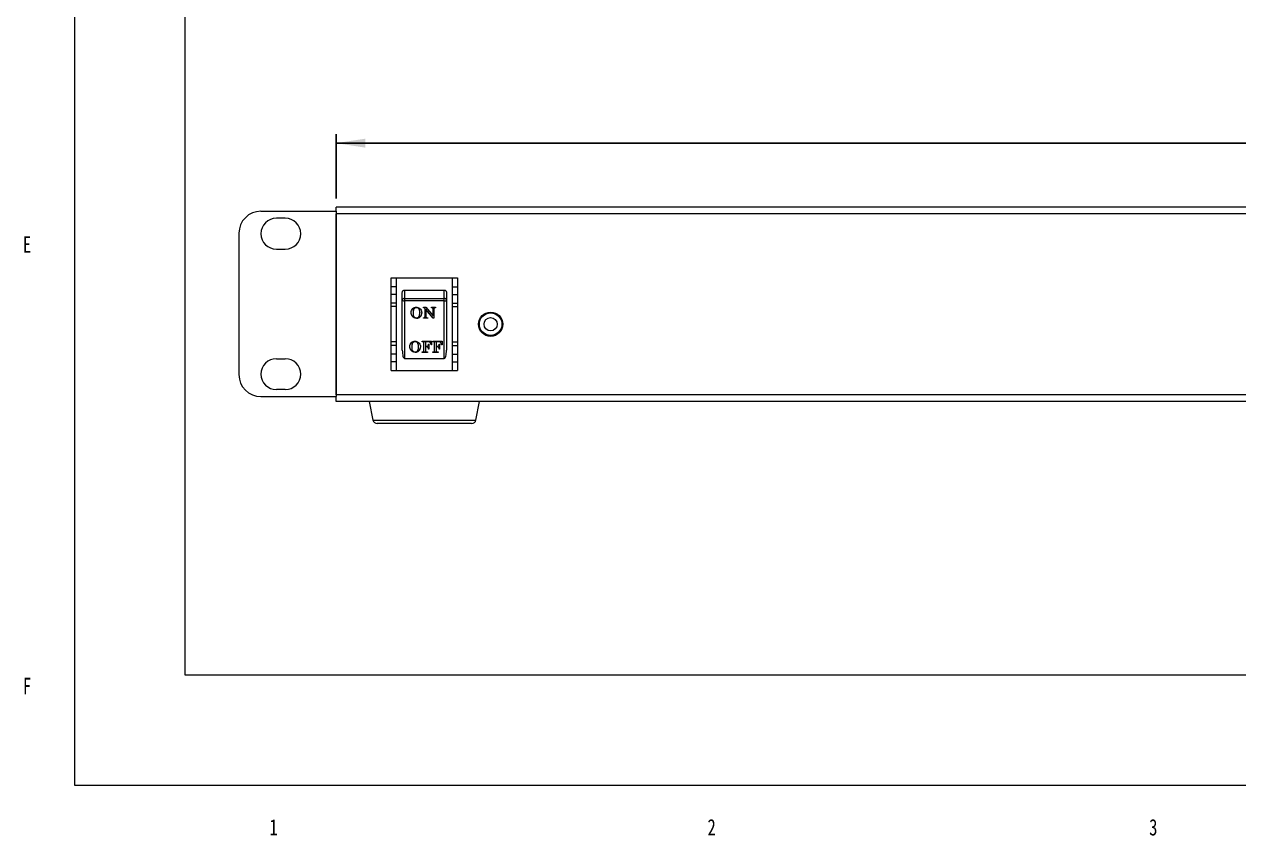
# Model space of a CAD drawing. Header units: millimetres. Extents: x 7 to 1038, y 7 to 730.
# Drawn here: x 6.8 to 144.3, y 6.8 to 98.7 of the extents above; entities that cross this region are included whole.
import ezdxf

# ---------------------------------------------------------------- set-up
doc = ezdxf.new("R2010")
doc.units = ezdxf.units.MM
doc.layers.add('DIM', color=5, linetype='Continuous')
doc.styles.add('SLDTEXTSTYLE0', font='TXT', dxfattribs={"width": 0.75})
doc.dimstyles.new('SLDDIMSTYLE0', dxfattribs={"dimtxt": 3.5, "dimasz": 3.302, "dimexe": 0, "dimexo": 0.0625, "dimgap": 0.875, "dimtad": 1, "dimlfac": 2, "dimrnd": 1e-09, "dimzin": 12, "dimdsep": 46, "dimtxsty": 'SLDTEXTSTYLE0', "dimsah": 1, "dimcen": 0.09, "dimadec": 0, "dimazin": 3, "dimtfac": 1, "dimtofl": 0, "dimtmove": 0, "dimatfit": 3, "dimfxl": 1, "dimfrac": 2, "dimtolj": 1, "dimtzin": 12, "dimarcsym": 0})

# ---------------------------------------------------------------- blocks, each defined once
blk = doc.blocks.new('_D')
at = {"layer": 'DIM'}
for p, q in [((42.12, 78.96), (42.12, 86.22)), ((262.12, 78.21), (262.12, 86.22)), ((262.12, 85.22), (42.12, 85.22))]:
    blk.add_line(p, q, dxfattribs=at)
for points in [[(42.12, 85.22), (45.43, 84.71), (45.43, 85.72)], [(262.12, 85.22), (258.82, 85.72), (258.82, 84.71)]]:
    blk.add_solid(points, dxfattribs=at)
at = {"layer": 'DIM', "insert": (172.88, 89.73), "char_height": 3.5, "attachment_point": 1, "style": 'SLDTEXTSTYLE0'}
blk.add_mtext('440', dxfattribs=at)

msp = doc.modelspace()

# ---------------------------------------------------------------- linework, layer by layer
at = {"color": 7, "linetype": 'Continuous', "lineweight": 0}
for p, q in [((12.5, 730), (12.5, 12.5)), ((25, 717.5), (25, 25)), ((25, 25), (1025, 25)), ((12.5, 12.5), (1037.5, 12.5))]:
    msp.add_line(p, q, dxfattribs=at)
at = {"color": 7, "linetype": 'Continuous', "lineweight": 15}
for p, q in [((33.6238, 77.5073), (42.1238, 77.5073)), ((262.1238, 77.9573), (42.1238, 77.9573)), ((42.1238, 77.5073), (42.1238, 77.9573)), ((42.1238, 77.5073), (42.1238, 56.5073)), ((42.1238, 56.7073), (42.1238, 77.2073)), ((262.1238, 77.2073), (42.1238, 77.2073)), ((36.3738, 76.7073), (35.3738, 76.7073)), ((31.1238, 75.0073), (31.1238, 59.0073)), ((35.3738, 73.2073), (36.3738, 73.2073)), ((48.3738, 69.9573), (48.9738, 69.9573)), ((48.3738, 68.947), (48.3738, 69.9573)), ((48.9738, 68.947), (48.3738, 68.947)), ((48.3738, 68.081), (48.3738, 68.947)), ((48.9738, 68.947), (48.9738, 69.9573)), ((48.9738, 69.9573), (55.2738, 69.9573)), ((48.9738, 68.081), (48.9738, 68.947)), ((55.2738, 69.9573), (55.8738, 69.9573)), ((55.2738, 69.9573), (55.2738, 68.947)), ((55.2738, 68.947), (55.8738, 68.947)), ((55.2738, 68.947), (55.2738, 68.081)), ((55.8738, 69.9573), (55.8738, 68.947)), ((55.8738, 68.947), (55.8738, 68.081)), ((48.9738, 68.081), (48.3738, 68.081)), ((48.3738, 67.1053), (48.3738, 68.081)), ((48.9738, 67.1053), (48.9738, 68.081)), ((49.6238, 67.4385), (49.6238, 68.3215)), ((49.6238, 61.771), (49.6238, 67.4385)), ((49.8738, 68.5803), (49.8738, 67.6206)), ((49.8738, 68.5803), (54.3738, 68.5803)), ((49.8738, 67.6206), (49.8738, 67.3718)), ((49.8738, 67.6206), (54.3738, 67.6206)), ((54.3738, 67.3718), (49.8738, 67.3718)), ((49.8738, 67.3718), (49.8738, 60.8344)), ((54.3738, 67.6206), (54.3738, 68.5803)), ((54.3738, 67.3718), (54.3738, 67.6206)), ((54.3738, 60.8344), (54.3738, 67.3718)), ((54.6238, 68.3215), (54.6238, 67.4385)), ((54.6238, 67.4385), (54.6238, 61.771)), ((55.2738, 68.081), (55.8738, 68.081)), ((55.2738, 68.081), (55.2738, 67.1053)), ((55.8738, 68.081), (55.8738, 67.1053)), ((48.9738, 67.1053), (48.3738, 67.1053)), ((48.3738, 66.7056), (48.3738, 67.1053)), ((48.9738, 66.7056), (48.3738, 66.7056)), ((48.3738, 62.7091), (48.3738, 66.7056)), ((48.9738, 66.7056), (48.9738, 67.1053)), ((48.9738, 62.7091), (48.9738, 66.7056)), ((50.8398, 66.0352), (50.8398, 66.0085)), ((51.225, 66.6078), (51.225, 66.5811)), ((51.605, 66.0194), (51.605, 65.9928)), ((52.0042, 66.6292), (52.306, 66.6292)), ((52.0042, 66.5651), (52.0042, 66.6292)), ((52.063, 66.5918), (52.0042, 66.5918)), ((52.063, 66.5651), (52.0042, 66.5651)), ((52.063, 66.5918), (52.063, 66.5651)), ((52.1284, 66.58), (52.1284, 66.5533)), ((52.1864, 66.5239), (52.1864, 66.4972)), ((52.2038, 66.5026), (52.1864, 66.5239)), ((52.2038, 66.4759), (52.1864, 66.4972)), ((52.2038, 66.5026), (52.2038, 66.4759)), ((52.2038, 65.6356), (52.2038, 66.4759)), ((52.2704, 66.422), (52.2704, 66.3953)), ((53.1114, 65.4055), (52.2704, 66.422)), ((52.2704, 66.3953), (52.2704, 65.6461)), ((53.1114, 65.3788), (52.2704, 66.3953)), ((52.306, 66.6292), (53.1187, 65.6469)), ((52.9357, 66.6292), (53.3682, 66.6292)), ((52.9357, 66.5651), (52.9357, 66.6292)), ((53.0696, 66.5427), (53.0696, 66.516)), ((53.1187, 66.3839), (53.1187, 66.3572)), ((53.1187, 65.6469), (53.1187, 66.3572)), ((53.1852, 66.3984), (53.1852, 66.3717)), ((53.1852, 66.3717), (53.1852, 65.3788)), ((53.3682, 66.6292), (53.3682, 66.5651)), ((55.2738, 67.1053), (55.8738, 67.1053)), ((55.2738, 67.1053), (55.2738, 66.7056)), ((55.2738, 66.7056), (55.8738, 66.7056)), ((55.2738, 66.7056), (55.2738, 62.7091)), ((55.8738, 67.1053), (55.8738, 66.7056)), ((55.8738, 66.7056), (55.8738, 62.7091)), ((51.2162, 65.3895), (51.2162, 65.3628)), ((52.0042, 65.3788), (52.0042, 65.443)), ((52.5032, 65.4055), (52.0042, 65.4055)), ((52.5032, 65.3788), (52.0042, 65.3788)), ((52.5032, 65.443), (52.5032, 65.3788)), ((53.1114, 65.4055), (53.1114, 65.3788)), ((53.1852, 65.4055), (53.1114, 65.4055)), ((53.1852, 65.3788), (53.1114, 65.3788)), ((48.9738, 62.7091), (48.3738, 62.7091)), ((48.3738, 62.3094), (48.3738, 62.7091)), ((48.9738, 62.3094), (48.3738, 62.3094)), ((48.3738, 61.3337), (48.3738, 62.3094)), ((48.9738, 62.3094), (48.9738, 62.7091)), ((48.9738, 61.3337), (48.9738, 62.3094)), ((50.6908, 62.1823), (50.6908, 62.1556)), ((51.0772, 62.7566), (51.0772, 62.73)), ((51.4583, 62.1665), (51.4583, 62.1398)), ((51.8755, 62.7782), (52.9266, 62.7782)), ((51.8755, 62.7139), (51.8755, 62.7782)), ((51.998, 62.7406), (51.8755, 62.7406)), ((51.998, 62.7139), (51.8755, 62.7139)), ((51.998, 62.7406), (51.998, 62.7139)), ((52.0757, 62.678), (52.0757, 62.6513)), ((52.0757, 61.6551), (52.0757, 62.6513)), ((52.2592, 62.6858), (52.2592, 62.6591)), ((52.2592, 62.6591), (52.2592, 62.2154)), ((52.2592, 62.2154), (52.3758, 62.2154)), ((52.3758, 62.1778), (52.2592, 62.1778)), ((52.2592, 62.1778), (52.2592, 62.1511)), ((52.2592, 62.1511), (52.2592, 61.6664)), ((52.3758, 62.1511), (52.2592, 62.1511)), ((52.3179, 62.7406), (52.3179, 62.7139)), ((52.5259, 62.7406), (52.3179, 62.7406)), ((52.5259, 62.7139), (52.3179, 62.7139)), ((52.3758, 62.1778), (52.3758, 62.1511)), ((52.5259, 62.7406), (52.5259, 62.7139)), ((52.5929, 62.4566), (52.643, 62.4566)), ((52.643, 61.9205), (52.5929, 61.9205)), ((52.5929, 61.9205), (52.5929, 61.8938)), ((52.643, 61.8938), (52.5929, 61.8938)), ((52.643, 62.4566), (52.643, 61.8938)), ((52.7634, 62.6652), (52.7634, 62.6385)), ((52.8766, 62.3868), (52.8766, 62.3601)), ((52.9423, 62.3868), (52.8766, 62.3868)), ((52.9433, 62.3601), (52.8766, 62.3601)), ((52.9266, 62.7782), (52.9433, 62.3601)), ((53.0768, 62.7782), (54.128, 62.7782)), ((53.0768, 62.7139), (53.0768, 62.7782)), ((53.1993, 62.7406), (53.0768, 62.7406)), ((53.1993, 62.7139), (53.0768, 62.7139)), ((53.1993, 62.7406), (53.1993, 62.7139)), ((53.277, 62.678), (53.277, 62.6513)), ((53.277, 61.6551), (53.277, 62.6513)), ((53.4606, 62.6858), (53.4606, 62.6591)), ((53.4606, 62.6591), (53.4606, 62.2154)), ((53.4606, 62.2154), (53.5771, 62.2154)), ((53.5771, 62.1778), (53.4606, 62.1778)), ((53.4606, 62.1778), (53.4606, 62.1511)), ((53.4606, 62.1511), (53.4606, 61.6664)), ((53.5771, 62.1511), (53.4606, 62.1511)), ((53.5192, 62.7406), (53.5192, 62.7139)), ((53.7273, 62.7406), (53.5192, 62.7406)), ((53.7273, 62.7139), (53.5192, 62.7139)), ((53.5771, 62.1778), (53.5771, 62.1511)), ((53.7273, 62.7406), (53.7273, 62.7139)), ((53.7943, 62.4566), (53.8443, 62.4566)), ((53.8443, 61.9205), (53.7943, 61.9205)), ((53.7943, 61.9205), (53.7943, 61.8938)), ((53.8443, 61.8938), (53.7943, 61.8938)), ((53.8443, 62.4566), (53.8443, 61.8938)), ((53.9648, 62.6652), (53.9648, 62.6385)), ((54.0779, 62.3868), (54.0779, 62.3601)), ((54.1436, 62.3868), (54.0779, 62.3868)), ((54.1447, 62.3601), (54.0779, 62.3601)), ((54.128, 62.7782), (54.1447, 62.3601)), ((55.2738, 62.7091), (55.8738, 62.7091)), ((55.2738, 62.7091), (55.2738, 62.3094)), ((55.2738, 62.3094), (55.8738, 62.3094)), ((55.2738, 62.3094), (55.2738, 61.3337)), ((55.8738, 62.7091), (55.8738, 62.3094)), ((55.8738, 62.3094), (55.8738, 61.3337)), ((35.3738, 60.8073), (36.3738, 60.8073)), ((48.9738, 61.3337), (48.3738, 61.3337)), ((48.3738, 60.4677), (48.3738, 61.3337)), ((48.9738, 60.4677), (48.9738, 61.3337)), ((49.8738, 60.8344), (54.3738, 60.8344)), ((51.0683, 61.5346), (51.0683, 61.5079)), ((51.8755, 61.5883), (52.004, 61.5883)), ((51.8755, 61.524), (51.8755, 61.5883)), ((52.4928, 61.5506), (51.8755, 61.5506)), ((52.4928, 61.524), (51.8755, 61.524)), ((52.3549, 61.5883), (52.4928, 61.5883)), ((52.4928, 61.5883), (52.4928, 61.524)), ((53.0768, 61.5883), (53.2053, 61.5883)), ((53.0768, 61.524), (53.0768, 61.5883)), ((53.6942, 61.5506), (53.0768, 61.5506)), ((53.6942, 61.524), (53.0768, 61.524)), ((53.5562, 61.5883), (53.6942, 61.5883)), ((53.6942, 61.5883), (53.6942, 61.524)), ((55.2738, 61.3337), (55.8738, 61.3337)), ((55.2738, 61.3337), (55.2738, 60.4677)), ((55.8738, 61.3337), (55.8738, 60.4677)), ((48.9738, 60.4677), (48.3738, 60.4677)), ((48.3738, 59.4573), (48.3738, 60.4677)), ((48.3738, 59.4573), (48.9738, 59.4573)), ((48.9738, 59.4573), (48.9738, 60.4677)), ((48.9738, 59.4573), (55.2738, 59.4573)), ((55.2738, 60.4677), (55.8738, 60.4677)), ((55.2738, 60.4677), (55.2738, 59.4573)), ((55.2738, 59.4573), (55.8738, 59.4573)), ((55.8738, 60.4677), (55.8738, 59.4573)), ((33.6238, 56.5073), (42.1238, 56.5073)), ((36.3738, 57.3073), (35.3738, 57.3073)), ((262.1238, 56.7073), (42.1238, 56.7073)), ((42.1238, 55.9573), (42.1238, 56.5073)), ((262.1238, 55.9573), (42.1238, 55.9573)), ((45.8738, 55.9573), (46.2934, 53.8593)), ((57.9542, 53.8593), (58.3738, 55.9573)), ((52.1238, 53.4573), (46.7837, 53.4573)), ((57.4639, 53.4573), (52.1238, 53.4573))]:
    msp.add_line(p, q, dxfattribs=at)
at = {"color": 8, "linetype": 'Continuous', "lineweight": 15}
msp.add_line((46.2934, 53.8593), (57.9542, 53.8593), dxfattribs=at)
at = {"color": 7, "linetype": 'Continuous', "lineweight": 15}
for radius in [1.375, 1.275, 0.75]:
    msp.add_circle((59.6238, 64.7073), radius, dxfattribs=at)
for centre, radius, start, end in [((33.6238, 75.0073), 2.5, 90, 180), ((35.3738, 74.9573), 1.75, 90, 270), ((36.3738, 74.9573), 1.75, 270, 90), ((49.8444, 67.3982), 0.2243, 82.482565, 169.650708), ((49.8157, 67.656), 0.2901, 228.567382, 281.543179), ((54.4031, 67.3982), 0.2243, 10.351228, 97.517124), ((54.4318, 67.656), 0.2901, 258.457677, 311.430911), ((35.3738, 59.0573), 1.75, 90, 270), ((36.3738, 59.0573), 1.75, 270, 90), ((33.6238, 59.0073), 2.5, 180, 270), ((46.7837, 53.9573), 0.5, 191.309932, 270), ((57.4639, 53.9573), 0.5, 270, 348.690068)]:
    msp.add_arc(centre, radius, start, end, dxfattribs=at)
for centre, major_axis, start_param, end_param in [((49.8738, 61.771), (0, -0.9366), 4.71238898, 6.28318531), ((54.3738, 61.771), (0, 0.9366), 3.14159265, 4.71238898)]:
    msp.add_ellipse(centre, major_axis=major_axis, ratio=0.26691188, start_param=start_param, end_param=end_param, dxfattribs=at)
for points, knots in [([(49.6238, 68.3215), (49.6267, 68.3515), (49.6325, 68.4113), (49.678, 68.4906), (49.7445, 68.5489), (49.8143, 68.5769), (49.8582, 68.5794), (49.8738, 68.5803)], [0, 0, 0, 0, 0.224512, 0.44918009, 0.66938859, 0.88222318, 1, 1, 1, 1]), ([(54.3738, 68.5803), (54.4012, 68.5776), (54.4561, 68.5721), (54.5294, 68.5298), (54.5859, 68.4671), (54.6186, 68.394), (54.6222, 68.3435), (54.6238, 68.3215)], [0, 0, 0, 0, 0.2058656, 0.41162455, 0.62013955, 0.83500335, 1, 1, 1, 1]), ([(50.6236, 66.0085), (50.6323, 66.0972), (50.6496, 66.2743), (50.7971, 66.4851), (50.9952, 66.6181), (51.1391, 66.6362), (51.211, 66.6452)], [0, 0, 0, 0, 0.280181668, 0.559867332, 0.780152538, 1, 1, 1, 1]), ([(51.2162, 65.3895), (51.1232, 65.4031), (50.9372, 65.4303), (50.7452, 65.6145), (50.64, 65.8237), (50.6291, 65.9647), (50.6236, 66.0352)], [0, 0, 0, 0, 0.27901352, 0.55839632, 0.77911856, 1, 1, 1, 1]), ([(51.2162, 65.3628), (51.1232, 65.3764), (50.9372, 65.4036), (50.7452, 65.5878), (50.64, 65.797), (50.6291, 65.938), (50.6236, 66.0085)], [0, 0, 0, 0, 0.27901353, 0.55839635, 0.7791185, 1, 1, 1, 1]), ([(51.225, 66.6078), (51.1917, 66.6056), (51.1251, 66.601), (51.033, 66.5593), (50.9584, 66.4944), (50.8498, 66.331), (50.8443, 66.1666), (50.8398, 66.0352)], [0, 0, 0, 0, 0.12531566, 0.25052393, 0.37586219, 0.50122386, 1, 1, 1, 1]), ([(51.225, 66.5811), (51.1917, 66.5789), (51.1251, 66.5743), (51.033, 66.5326), (50.9584, 66.4677), (50.8498, 66.3043), (50.8443, 66.1399), (50.8398, 66.0085)], [0, 0, 0, 0, 0.12531567, 0.25052392, 0.37586216, 0.50122386, 1, 1, 1, 1]), ([(50.8398, 66.0085), (50.8424, 65.8761), (50.8455, 65.7104), (50.9512, 65.5428), (51.0271, 65.478), (51.119, 65.434), (51.1862, 65.4293), (51.2198, 65.4269)], [0, 0, 0, 0, 0.499049659, 0.624290904, 0.749601846, 0.874776783, 1, 1, 1, 1]), ([(51.211, 66.6452), (51.3049, 66.6326), (51.4927, 66.6073), (51.6961, 66.4311), (51.8051, 66.2198), (51.8158, 66.0773), (51.8212, 66.006)], [0, 0, 0, 0, 0.27928973, 0.55861287, 0.77917917, 1, 1, 1, 1]), ([(51.8212, 66.0327), (51.8122, 65.9422), (51.7943, 65.7613), (51.6421, 65.5464), (51.4369, 65.4144), (51.2897, 65.3978), (51.2162, 65.3895)], [0, 0, 0, 0, 0.28014117, 0.55975686, 0.77998827, 1, 1, 1, 1]), ([(51.8212, 66.006), (51.8122, 65.9155), (51.7943, 65.7346), (51.6421, 65.5197), (51.4369, 65.3877), (51.2897, 65.3711), (51.2162, 65.3628)], [0, 0, 0, 0, 0.28014112, 0.55975681, 0.77998829, 1, 1, 1, 1]), ([(51.2198, 65.4269), (51.2528, 65.4291), (51.3188, 65.4333), (51.4107, 65.4734), (51.4849, 65.5378), (51.5886, 65.7018), (51.5977, 65.8635), (51.605, 65.9928)], [0, 0, 0, 0, 0.12541231, 0.25069899, 0.37592699, 0.50142698, 1, 1, 1, 1]), ([(51.605, 66.0194), (51.6007, 66.152), (51.5954, 66.3179), (51.4934, 66.4885), (51.4187, 66.5556), (51.3263, 66.5999), (51.2588, 66.6052), (51.225, 66.6078)], [0, 0, 0, 0, 0.49898807, 0.62436724, 0.74955859, 0.87475035, 1, 1, 1, 1]), ([(51.605, 65.9928), (51.6007, 66.1253), (51.5954, 66.2912), (51.4934, 66.4618), (51.4187, 66.5289), (51.3263, 66.5732), (51.2588, 66.5785), (51.225, 66.5811)], [0, 0, 0, 0, 0.49898807, 0.62436725, 0.7495586, 0.87475035, 1, 1, 1, 1]), ([(52.1284, 66.58), (52.1166, 66.584), (52.0953, 66.5911), (52.0728, 66.5916), (52.063, 66.5918)], [0, 0, 0, 0, 0.55925465, 1, 1, 1, 1]), ([(52.1284, 66.5533), (52.1166, 66.5573), (52.0953, 66.5645), (52.0728, 66.5649), (52.063, 66.5651)], [0, 0, 0, 0, 0.55925459, 1, 1, 1, 1]), ([(52.1864, 66.5239), (52.1768, 66.5356), (52.1597, 66.5565), (52.138, 66.5728), (52.1284, 66.58)], [0, 0, 0, 0, 0.560732981, 1, 1, 1, 1]), ([(52.1864, 66.4972), (52.1768, 66.5089), (52.1597, 66.5298), (52.138, 66.5461), (52.1284, 66.5533)], [0, 0, 0, 0, 0.56073309, 1, 1, 1, 1]), ([(53.0696, 66.5427), (53.0473, 66.5589), (53.0073, 66.588), (52.9577, 66.5906), (52.9357, 66.5918)], [0, 0, 0, 0, 0.55755083, 1, 1, 1, 1]), ([(53.0696, 66.516), (53.0473, 66.5322), (53.0073, 66.5613), (52.9577, 66.5639), (52.9357, 66.5651)], [0, 0, 0, 0, 0.55755083, 1, 1, 1, 1]), ([(53.1187, 66.3839), (53.1178, 66.4162), (53.1163, 66.4737), (53.0838, 66.5217), (53.0696, 66.5427)], [0, 0, 0, 0, 0.56122179, 1, 1, 1, 1]), ([(53.1187, 66.3572), (53.1178, 66.3895), (53.1163, 66.4471), (53.0838, 66.495), (53.0696, 66.516)], [0, 0, 0, 0, 0.56122194, 1, 1, 1, 1]), ([(53.3682, 66.5918), (53.3384, 66.5914), (53.2792, 66.5907), (53.2004, 66.514), (53.191, 66.4424), (53.1852, 66.3984)], [0, 0, 0, 0, 0.28207693, 0.56001014, 1, 1, 1, 1]), ([(53.3682, 66.5651), (53.3384, 66.5647), (53.2792, 66.564), (53.2004, 66.4873), (53.191, 66.4157), (53.1852, 66.3717)], [0, 0, 0, 0, 0.28207693, 0.56001014, 1, 1, 1, 1]), ([(52.0042, 65.443), (52.0337, 65.4464), (52.0926, 65.4532), (52.1597, 65.5039), (52.1981, 65.5685), (52.2019, 65.6132), (52.2038, 65.6356)], [0, 0, 0, 0, 0.27996726, 0.55901402, 0.77940486, 1, 1, 1, 1]), ([(52.2704, 65.6461), (52.2724, 65.6134), (52.2764, 65.5483), (52.3599, 65.4527), (52.4488, 65.4467), (52.5032, 65.443)], [0, 0, 0, 0, 0.28162224, 0.5599672, 1, 1, 1, 1]), ([(50.4739, 62.1556), (50.4826, 62.2445), (50.5, 62.4222), (50.648, 62.6337), (50.8467, 62.7671), (50.991, 62.7852), (51.0631, 62.7943)], [0, 0, 0, 0, 0.28018008, 0.5598689, 0.78015243, 1, 1, 1, 1]), ([(51.0683, 61.5346), (50.9751, 61.5482), (50.7884, 61.5755), (50.5959, 61.7603), (50.4904, 61.9701), (50.4794, 62.1115), (50.4739, 62.1823)], [0, 0, 0, 0, 0.27900995, 0.55839802, 0.77911863, 1, 1, 1, 1]), ([(51.0683, 61.5079), (50.9751, 61.5215), (50.7884, 61.5488), (50.5959, 61.7336), (50.4904, 61.9434), (50.4794, 62.0849), (50.4739, 62.1556)], [0, 0, 0, 0, 0.27900995, 0.55839802, 0.77911863, 1, 1, 1, 1]), ([(51.0772, 62.7566), (51.0438, 62.7544), (50.977, 62.7498), (50.8846, 62.708), (50.8097, 62.6429), (50.7008, 62.4789), (50.6953, 62.314), (50.6908, 62.1823)], [0, 0, 0, 0, 0.12531685, 0.25052932, 0.37586939, 0.5012231, 1, 1, 1, 1]), ([(51.0772, 62.73), (51.0438, 62.7277), (50.977, 62.7231), (50.8846, 62.6813), (50.8097, 62.6162), (50.7008, 62.4522), (50.6953, 62.2874), (50.6908, 62.1556)], [0, 0, 0, 0, 0.12531676, 0.25052942, 0.375869499, 0.50122322, 1, 1, 1, 1]), ([(50.6908, 62.1556), (50.6933, 62.0228), (50.6965, 61.8566), (50.8025, 61.6884), (50.8787, 61.6235), (50.9708, 61.5793), (51.0382, 61.5746), (51.072, 61.5722)], [0, 0, 0, 0, 0.49905338, 0.62429488, 0.74960648, 0.87477747, 1, 1, 1, 1]), ([(51.0631, 62.7943), (51.1573, 62.7816), (51.3456, 62.7562), (51.5497, 62.5795), (51.659, 62.3675), (51.6698, 62.2246), (51.6752, 62.1531)], [0, 0, 0, 0, 0.27928713, 0.55861648, 0.77917892, 1, 1, 1, 1]), ([(51.6752, 62.1798), (51.6662, 62.089), (51.6482, 61.9075), (51.4955, 61.6919), (51.2898, 61.5595), (51.1421, 61.5429), (51.0683, 61.5346)], [0, 0, 0, 0, 0.28014139, 0.55975551, 0.77998268, 1, 1, 1, 1]), ([(51.6752, 62.1531), (51.6662, 62.0623), (51.6482, 61.8808), (51.4955, 61.6653), (51.2898, 61.5328), (51.1421, 61.5162), (51.0683, 61.5079)], [0, 0, 0, 0, 0.28014139, 0.55975551, 0.77998268, 1, 1, 1, 1]), ([(51.072, 61.5722), (51.1051, 61.5743), (51.1713, 61.5786), (51.2634, 61.6188), (51.3378, 61.6834), (51.4419, 61.8479), (51.451, 62.0101), (51.4583, 62.1398)], [0, 0, 0, 0, 0.12541583, 0.25069886, 0.37592993, 0.50143005, 1, 1, 1, 1]), ([(51.4583, 62.1665), (51.4541, 62.2994), (51.4487, 62.4658), (51.3464, 62.6369), (51.2715, 62.7042), (51.1788, 62.7487), (51.1111, 62.754), (51.0772, 62.7566)], [0, 0, 0, 0, 0.498989314, 0.624370946, 0.749558787, 0.87475356, 1, 1, 1, 1]), ([(51.4583, 62.1398), (51.4541, 62.2727), (51.4487, 62.4391), (51.3464, 62.6102), (51.2715, 62.6775), (51.1788, 62.722), (51.1111, 62.7273), (51.0772, 62.73)], [0, 0, 0, 0, 0.49898928, 0.62437092, 0.74955878, 0.87475356, 1, 1, 1, 1]), ([(52.0757, 62.678), (52.0754, 62.685), (52.0748, 62.6991), (52.0669, 62.7196), (52.041, 62.7395), (52.0157, 62.7401), (51.998, 62.7406)], [0, 0, 0, 0, 0.18753194, 0.37461996, 0.56082343, 1, 1, 1, 1]), ([(52.0757, 62.6513), (52.0754, 62.6584), (52.0748, 62.6724), (52.0669, 62.6929), (52.041, 62.7129), (52.0157, 62.7135), (51.998, 62.7139)], [0, 0, 0, 0, 0.18753223, 0.374620035, 0.56082336, 1, 1, 1, 1]), ([(52.3179, 62.7406), (52.3091, 62.7401), (52.2916, 62.7393), (52.2693, 62.7263), (52.2604, 62.7056), (52.2596, 62.6924), (52.2592, 62.6858)], [0, 0, 0, 0, 0.280750979, 0.559182335, 0.779321439, 1, 1, 1, 1]), ([(52.3179, 62.7139), (52.3091, 62.7134), (52.2916, 62.7126), (52.2693, 62.6997), (52.2604, 62.6789), (52.2596, 62.6657), (52.2592, 62.6591)], [0, 0, 0, 0, 0.28075091, 0.55918207, 0.77932146, 1, 1, 1, 1]), ([(52.3758, 62.2154), (52.411, 62.2188), (52.4813, 62.2256), (52.5783, 62.3148), (52.5874, 62.4028), (52.5929, 62.4566)], [0, 0, 0, 0, 0.28055004, 0.55987652, 1, 1, 1, 1]), ([(52.5929, 61.9205), (52.5901, 61.9555), (52.5845, 62.0251), (52.543, 62.1183), (52.4619, 62.1715), (52.4045, 62.1757), (52.3758, 62.1778)], [0, 0, 0, 0, 0.281279456, 0.560356487, 0.779715222, 1, 1, 1, 1]), ([(52.5929, 61.8938), (52.5901, 61.9288), (52.5845, 61.9984), (52.543, 62.0916), (52.4619, 62.1448), (52.4045, 62.149), (52.3758, 62.1511)], [0, 0, 0, 0, 0.28128046, 0.56035735, 0.77971533, 1, 1, 1, 1]), ([(52.7634, 62.6652), (52.7229, 62.6908), (52.6504, 62.7368), (52.5641, 62.7394), (52.5259, 62.7406)], [0, 0, 0, 0, 0.55793127, 1, 1, 1, 1]), ([(52.7634, 62.6385), (52.7229, 62.6642), (52.6504, 62.7101), (52.5641, 62.7127), (52.5259, 62.7139)], [0, 0, 0, 0, 0.55793128, 1, 1, 1, 1]), ([(52.8766, 62.3868), (52.8663, 62.4433), (52.8479, 62.5437), (52.7892, 62.6282), (52.7634, 62.6652)], [0, 0, 0, 0, 0.56182156, 1, 1, 1, 1]), ([(52.8766, 62.3601), (52.8663, 62.4166), (52.8479, 62.517), (52.7892, 62.6015), (52.7634, 62.6385)], [0, 0, 0, 0, 0.56182104, 1, 1, 1, 1]), ([(53.277, 62.678), (53.2767, 62.685), (53.2761, 62.6991), (53.2682, 62.7196), (53.2423, 62.7395), (53.2171, 62.7401), (53.1993, 62.7406)], [0, 0, 0, 0, 0.18753194, 0.37461996, 0.56082343, 1, 1, 1, 1]), ([(53.277, 62.6513), (53.2767, 62.6584), (53.2761, 62.6724), (53.2682, 62.6929), (53.2423, 62.7129), (53.2171, 62.7135), (53.1993, 62.7139)], [0, 0, 0, 0, 0.18753223, 0.374620035, 0.56082336, 1, 1, 1, 1]), ([(53.5192, 62.7406), (53.5104, 62.7401), (53.493, 62.7393), (53.4707, 62.7263), (53.4617, 62.7056), (53.461, 62.6924), (53.4606, 62.6858)], [0, 0, 0, 0, 0.28068468, 0.55919563, 0.77931135, 1, 1, 1, 1]), ([(53.5192, 62.7139), (53.5104, 62.7134), (53.493, 62.7126), (53.4707, 62.6997), (53.4617, 62.6789), (53.461, 62.6657), (53.4606, 62.6591)], [0, 0, 0, 0, 0.28068462, 0.55919536, 0.77931137, 1, 1, 1, 1]), ([(53.5771, 62.2154), (53.6123, 62.2188), (53.6826, 62.2256), (53.7797, 62.3148), (53.7887, 62.4028), (53.7943, 62.4566)], [0, 0, 0, 0, 0.28054726, 0.55988574, 1, 1, 1, 1]), ([(53.7943, 61.9205), (53.7915, 61.9555), (53.7859, 62.0251), (53.7443, 62.1183), (53.6633, 62.1715), (53.6059, 62.1757), (53.5771, 62.1778)], [0, 0, 0, 0, 0.28127229, 0.56034475, 0.77969989, 1, 1, 1, 1]), ([(53.7943, 61.8938), (53.7915, 61.9288), (53.7859, 61.9984), (53.7443, 62.0916), (53.6633, 62.1448), (53.6059, 62.149), (53.5771, 62.1511)], [0, 0, 0, 0, 0.28127329, 0.56034561, 0.77969999, 1, 1, 1, 1]), ([(53.9648, 62.6652), (53.9243, 62.6908), (53.8517, 62.7368), (53.7654, 62.7394), (53.7273, 62.7406)], [0, 0, 0, 0, 0.55794274, 1, 1, 1, 1]), ([(53.9648, 62.6385), (53.9243, 62.6642), (53.8517, 62.7101), (53.7654, 62.7127), (53.7273, 62.7139)], [0, 0, 0, 0, 0.55794275, 1, 1, 1, 1]), ([(54.0779, 62.3868), (54.0676, 62.4433), (54.0492, 62.5437), (53.9905, 62.6282), (53.9648, 62.6652)], [0, 0, 0, 0, 0.56182156, 1, 1, 1, 1]), ([(54.0779, 62.3601), (54.0676, 62.4166), (54.0492, 62.517), (53.9905, 62.6015), (53.9648, 62.6385)], [0, 0, 0, 0, 0.56182104, 1, 1, 1, 1]), ([(52.004, 61.5883), (52.0148, 61.5887), (52.0363, 61.5894), (52.0648, 61.6044), (52.0744, 61.6307), (52.0753, 61.647), (52.0757, 61.6551)], [0, 0, 0, 0, 0.281177787, 0.558769035, 0.778973903, 1, 1, 1, 1]), ([(52.2592, 61.6664), (52.2596, 61.6577), (52.2604, 61.6402), (52.2692, 61.6144), (52.3014, 61.5892), (52.3328, 61.5887), (52.3549, 61.5883)], [0, 0, 0, 0, 0.18743536, 0.37460139, 0.56070949, 1, 1, 1, 1]), ([(53.2053, 61.5883), (53.2161, 61.5887), (53.2376, 61.5894), (53.2661, 61.6044), (53.2758, 61.6307), (53.2766, 61.647), (53.277, 61.6551)], [0, 0, 0, 0, 0.28123763, 0.55876954, 0.77897096, 1, 1, 1, 1]), ([(53.4606, 61.6664), (53.461, 61.6577), (53.4617, 61.6402), (53.4706, 61.6144), (53.5027, 61.5892), (53.5342, 61.5887), (53.5562, 61.5883)], [0, 0, 0, 0, 0.18742214, 0.37457958, 0.56067915, 1, 1, 1, 1])]:
    msp.add_open_spline(points, degree=3, knots=knots, dxfattribs=at)

# ---------------------------------------------------------------- texts
at = {"color": 7, "linetype": 'Continuous', "lineweight": 0, "char_height": 1.8521, "attachment_point": 1, "style": 'SLDTEXTSTYLE0'}
for s, insert in [('E', (6.6667, 74.668)), ('F', (6.6667, 24.668)), ('1', (34.5833, 8.668)), ('2', (84.1667, 8.668)), ('3', (134.1667, 8.668))]:
    msp.add_mtext(s, dxfattribs=dict(at, insert=insert))

# ---------------------------------------------------------------- dimensions: what is measured, and where the dimension line sits
at = {"layer": 'DIM'}
dim = msp.add_linear_dim(base=(42.1238, 85.2157), p1=(262.1238, 77.2073), p2=(42.1238, 77.9573), dimstyle='SLDDIMSTYLE0', dxfattribs=at)
dim.commit()
dim.dimension.update_dxf_attribs({"geometry": '_D', "text_midpoint": (176.7629, 85.2157), "dimtype": 160})

doc.saveas('drawing.dxf')
